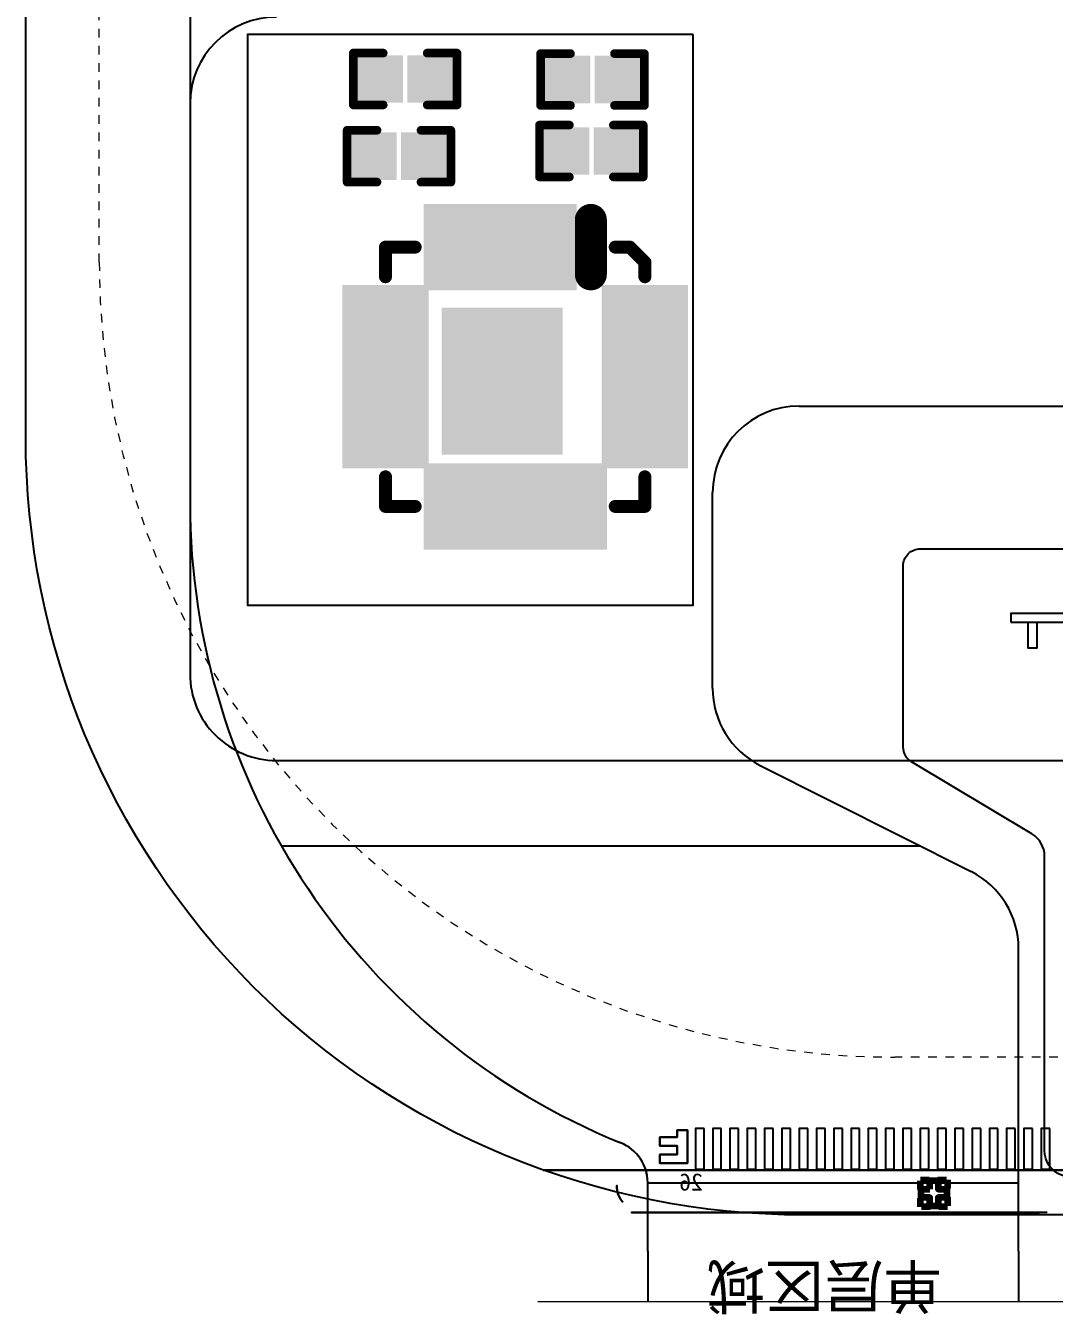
# Model space of a CAD drawing. Header units: inches. Extents: x 1765 to 5217, y -1519 to 441.
# Drawn here: x 4170.29 to 4182.19, y -763.11 to -748.2 of the extents above; entities that cross this region are included whole.
import ezdxf

# ---------------------------------------------------------------- set-up
doc = ezdxf.new("R2010")
doc.units = ezdxf.units.IN
doc.header["$MEASUREMENT"] = 0
doc.linetypes.add('DOT', pattern=[0.2, 0.1, -0.1])
for name, color, linetype, lineweight in [('AA', 7, 'Continuous', 13), ('DIM', 3, 'Continuous', 15), ('Mark', 7, 'Continuous', 13), ('注释', 2, 'Continuous', 13)]:
    doc.layers.add(name, color=color, linetype=linetype, lineweight=lineweight)
for name, color, linetype in [('TOPLAYER', 1, 'Continuous'), ('TOPOVERLAY', 2, 'Continuous'), ('TOPPASTE', 8, 'Continuous'), ('TOPSOLDER', 216, 'Continuous')]:
    doc.layers.add(name, color=color, linetype=linetype)

# ---------------------------------------------------------------- blocks, each defined once
blk = doc.blocks.new('0201_3')
at = {"layer": 'TOPLAYER'}
for points in [[(-0.174998, -0.174998), (0.174998, -0.174998), (-0.174998, 0.174998), (0.174998, 0.174998)], [(0.425, -0.174998), (0.774997, -0.174998), (0.425, 0.174998), (0.774997, 0.174998)]]:
    blk.add_solid(points, dxfattribs=at)
at = {"layer": 'TOPOVERLAY', "const_width": 0.1}
for points in [[(0.045593, 0.299999), (-0.299999, 0.299999)], [(-0.299999, 0.299999), (-0.299999, -0.299999)], [(0.898144, 0.299999), (0.554406, 0.299999)], [(0.899998, 0.298145), (0.899998, -0.299999)], [(0.045593, -0.299999), (-0.299999, -0.299999)], [(0.899998, -0.299999), (0.554406, -0.299999)]]:
    blk.add_lwpolyline(points, dxfattribs=at)
at = {"layer": 'TOPOVERLAY', "const_width": 0.05}
for points in [[(-0.324998, 0.299999, 1), (-0.275001, 0.299999, 1)], [(-0.324998, 0.299999, 1), (-0.275001, 0.299999, 1)], [(0.020594, 0.299999, 1), (0.070592, 0.299999, 1)], [(0.529407, 0.299999, 1), (0.579404, 0.299999, 1)], [(0.873145, 0.299999, 1), (0.923143, 0.299999, 1)], [(0.875, 0.298145, 1), (0.924997, 0.298145, 1)], [(-0.324998, -0.299999, 1), (-0.275001, -0.299999, 1)], [(-0.324998, -0.299999, 1), (-0.275001, -0.299999, 1)], [(0.020594, -0.299999, 1), (0.070592, -0.299999, 1)], [(0.529407, -0.299999, 1), (0.579404, -0.299999, 1)], [(0.875, -0.299999, 1), (0.924997, -0.299999, 1)], [(0.875, -0.299999, 1), (0.924997, -0.299999, 1)]]:
    blk.add_lwpolyline(points, format="xyb", close=True, dxfattribs=at)
at = {"layer": 'TOPPASTE'}
for points in [[(-0.174998, -0.174998), (0.174998, -0.174998), (-0.174998, 0.174998), (0.174998, 0.174998)], [(0.425, -0.174998), (0.774997, -0.174998), (0.425, 0.174998), (0.774997, 0.174998)]]:
    blk.add_solid(points, dxfattribs=at)
at = {"layer": 'TOPSOLDER'}
for points in [[(-0.274998, -0.274998), (0.274998, -0.274998), (-0.274998, 0.274998), (0.274998, 0.274998)], [(0.325001, -0.274998), (0.874997, -0.274998), (0.325001, 0.274998), (0.874997, 0.274998)]]:
    blk.add_solid(points, dxfattribs=at)
blk = doc.blocks.new('IC_CHSC6413_5')
at = {"layer": 'TOPLAYER', "const_width": 0.170002}
blk.add_lwpolyline([(-0.314998, 0), (0.314998, 0)], dxfattribs=at)
at = {"layer": 'TOPLAYER', "const_width": 0.085001}
for points in [[(-0.357497, 0, 1), (-0.272499, 0, 1)], [(0.272499, 0, 1), (0.357497, 0, 1)]]:
    blk.add_lwpolyline(points, format="xyb", close=True, dxfattribs=at)
at = {"layer": 'TOPLAYER'}
for points in [[(0.539991, 0.224993), (0.709993, 0.224993), (0.539991, 1.024992), (0.709993, 1.024992)], [(0.890003, 0.224993), (1.060005, 0.224993), (0.890003, 1.024992), (1.060005, 1.024992)], [(1.23999, 0.224993), (1.409992, 0.224993), (1.23999, 1.024992), (1.409992, 1.024992)], [(1.590002, 0.224993), (1.760004, 0.224993), (1.590002, 1.024992), (1.760004, 1.024992)], [(1.939988, 0.224993), (2.109991, 0.224993), (1.939988, 1.024992), (2.109991, 1.024992)], [(2.29, 0.224993), (2.460003, 0.224993), (2.29, 1.024992), (2.460003, 1.024992)], [(2.599995, 0.085001), (2.599995, -0.085001), (3.399993, 0.085001), (3.399993, -0.085001)], [(0.399999, -0.435013), (0.399999, -0.265011), (-0.399999, -0.435013), (-0.399999, -0.265011)], [(2.599995, -0.265011), (2.599995, -0.435013), (3.399993, -0.265011), (3.399993, -0.435013)], [(0.799998, -1.625021), (2.299995, -1.625021), (0.799998, -0.425023), (2.299995, -0.425023)], [(0.399999, -0.785), (0.399999, -0.614997), (-0.399999, -0.785), (-0.399999, -0.614997)], [(2.599995, -0.614997), (2.599995, -0.785), (3.399993, -0.614997), (3.399993, -0.785)], [(0.399999, -1.135012), (0.399999, -0.96501), (-0.399999, -1.135012), (-0.399999, -0.965009)], [(2.599995, -0.965009), (2.599995, -1.135012), (3.399993, -0.965009), (3.399993, -1.135012)], [(0.399999, -1.484998), (0.399999, -1.314996), (-0.399999, -1.484998), (-0.399999, -1.314996)], [(2.599995, -1.314996), (2.599995, -1.484998), (3.399993, -1.314996), (3.399993, -1.484998)], [(0.399999, -1.83501), (0.399999, -1.665008), (-0.399999, -1.83501), (-0.399999, -1.665008)], [(2.599995, -1.665008), (2.599995, -1.83501), (3.399993, -1.665008), (3.399993, -1.83501)], [(0.709994, -1.975002), (0.539991, -1.975002), (0.709994, -2.775001), (0.539991, -2.775001)], [(1.060006, -1.975002), (0.890003, -1.975002), (1.060005, -2.775001), (0.890003, -2.775001)], [(1.409992, -1.975002), (1.23999, -1.975002), (1.409992, -2.775001), (1.23999, -2.775001)], [(1.760004, -1.975002), (1.590002, -1.975002), (1.760004, -2.775001), (1.590002, -2.775001)], [(2.109991, -1.975002), (1.939989, -1.975002), (2.109991, -2.775001), (1.939989, -2.775001)], [(2.460003, -1.975002), (2.290001, -1.975002), (2.460003, -2.775001), (2.290001, -2.775001)]]:
    blk.add_solid(points, dxfattribs=at)
at = {"layer": 'TOPOVERLAY'}
for points, const_width in [([(0.172974, 0.624992), (0, 0.452018)], 0.15), ([(0.172974, 0.624992), (0.343002, 0.624992)], 0.15), ([(2.656992, 0.624992), (2.999991, 0.624992)], 0.150012), ([(2.999994, 0.62499), (2.999994, 0.281991)], 0.150012), ([(0, 0.452018), (0, 0.281991)], 0.15), ([(0, -2.032), (0, -2.374999)], 0.150012), ([(2.999994, -2.032), (2.999994, -2.374999)], 0.150012), ([(0.000003, -2.375002), (0.343002, -2.375002)], 0.150012), ([(2.656992, -2.375002), (2.999991, -2.375002)], 0.150012)]:
    blk.add_lwpolyline(points, dxfattribs=dict(at, const_width=const_width))
for points, const_width in [([(0.135473, 0.624992, 1), (0.210475, 0.624992, 1)], 0.074999), ([(0.135473, 0.624992, 1), (0.210475, 0.624992, 1)], 0.074999), ([(0.305501, 0.624992, 1), (0.380502, 0.624992, 1)], 0.074999), ([(2.619489, 0.624992, 1), (2.694495, 0.624992, 1)], 0.075006), ([(2.962488, 0.624992, 1), (3.037495, 0.624992, 1)], 0.075006), ([(2.962491, 0.62499, 1), (3.037497, 0.62499, 1)], 0.075006), ([(-0.037501, 0.452018, 1), (0.037501, 0.452018, 1)], 0.074999), ([(-0.037501, 0.452018, 1), (0.037501, 0.452018, 1)], 0.074999), ([(-0.037501, 0.281991, 1), (0.037501, 0.281991, 1)], 0.074999), ([(2.962491, 0.281991, 1), (3.037497, 0.281991, 1)], 0.075006), ([(-0.037503, -2.032, 1), (0.037503, -2.032, 1)], 0.075006), ([(2.962491, -2.032, 1), (3.037497, -2.032, 1)], 0.075006), ([(-0.037503, -2.374999, 1), (0.037503, -2.374999, 1)], 0.075006), ([(-0.037501, -2.375002, 1), (0.037506, -2.375002, 1)], 0.075006), ([(0.305499, -2.375002, 1), (0.380505, -2.375002, 1)], 0.075006), ([(2.619489, -2.375002, 1), (2.694495, -2.375002, 1)], 0.075006), ([(2.962488, -2.375002, 1), (3.037495, -2.375002, 1)], 0.075006), ([(2.962491, -2.374999, 1), (3.037497, -2.374999, 1)], 0.075006)]:
    blk.add_lwpolyline(points, format="xyb", close=True, dxfattribs=dict(at, const_width=const_width))
at = {"layer": 'TOPPASTE', "const_width": 0.170002}
blk.add_lwpolyline([(-0.314998, 0), (0.314998, 0)], dxfattribs=at)
at = {"layer": 'TOPPASTE', "const_width": 0.085001}
for points in [[(-0.357497, 0, 1), (-0.272499, 0, 1)], [(0.272499, 0, 1), (0.357497, 0, 1)]]:
    blk.add_lwpolyline(points, format="xyb", close=True, dxfattribs=at)
at = {"layer": 'TOPPASTE'}
for points in [[(0.539991, 0.224993), (0.709993, 0.224993), (0.539991, 1.024992), (0.709993, 1.024992)], [(0.890003, 0.224993), (1.060005, 0.224993), (0.890003, 1.024992), (1.060005, 1.024992)], [(1.23999, 0.224993), (1.409992, 0.224993), (1.23999, 1.024992), (1.409992, 1.024992)], [(1.590002, 0.224993), (1.760004, 0.224993), (1.590002, 1.024992), (1.760004, 1.024992)], [(1.939988, 0.224993), (2.109991, 0.224993), (1.939988, 1.024992), (2.109991, 1.024992)], [(2.29, 0.224993), (2.460003, 0.224993), (2.29, 1.024992), (2.460003, 1.024992)], [(2.599995, 0.085001), (2.599995, -0.085001), (3.399993, 0.085001), (3.399993, -0.085001)], [(0.399999, -0.435013), (0.399999, -0.265011), (-0.399999, -0.435013), (-0.399999, -0.265011)], [(2.599995, -0.265011), (2.599995, -0.435013), (3.399993, -0.265011), (3.399993, -0.435013)], [(0.799998, -1.625021), (2.299995, -1.625021), (0.799998, -0.425023), (2.299995, -0.425023)], [(0.399999, -0.785), (0.399999, -0.614997), (-0.399999, -0.785), (-0.399999, -0.614997)], [(2.599995, -0.614997), (2.599995, -0.785), (3.399993, -0.614997), (3.399993, -0.785)], [(0.399999, -1.135012), (0.399999, -0.96501), (-0.399999, -1.135012), (-0.399999, -0.965009)], [(2.599995, -0.965009), (2.599995, -1.135012), (3.399993, -0.965009), (3.399993, -1.135012)], [(0.399999, -1.484998), (0.399999, -1.314996), (-0.399999, -1.484998), (-0.399999, -1.314996)], [(2.599995, -1.314996), (2.599995, -1.484998), (3.399993, -1.314996), (3.399993, -1.484998)], [(0.399999, -1.83501), (0.399999, -1.665008), (-0.399999, -1.83501), (-0.399999, -1.665008)], [(2.599995, -1.665008), (2.599995, -1.83501), (3.399993, -1.665008), (3.399993, -1.83501)], [(0.709994, -1.975002), (0.539991, -1.975002), (0.709994, -2.775001), (0.539991, -2.775001)], [(1.060006, -1.975002), (0.890003, -1.975002), (1.060005, -2.775001), (0.890003, -2.775001)], [(1.409992, -1.975002), (1.23999, -1.975002), (1.409992, -2.775001), (1.23999, -2.775001)], [(1.760004, -1.975002), (1.590002, -1.975002), (1.760004, -2.775001), (1.590002, -2.775001)], [(2.109991, -1.975002), (1.939989, -1.975002), (2.109991, -2.775001), (1.939989, -2.775001)], [(2.460003, -1.975002), (2.290001, -1.975002), (2.460003, -2.775001), (2.290001, -2.775001)]]:
    blk.add_solid(points, dxfattribs=at)
at = {"layer": 'TOPSOLDER', "const_width": 0.370002}
blk.add_lwpolyline([(-0.314998, 0), (0.314998, 0)], dxfattribs=at)
at = {"layer": 'TOPSOLDER', "const_width": 0.185001}
for points in [[(-0.407497, 0, 1), (-0.222499, 0, 1)], [(0.222499, 0, 1), (0.407497, 0, 1)]]:
    blk.add_lwpolyline(points, format="xyb", close=True, dxfattribs=at)
at = {"layer": 'TOPSOLDER'}
for points in [[(0.439991, 0.124993), (0.809993, 0.124993), (0.439991, 1.124991), (0.809993, 1.124991)], [(0.790003, 0.124993), (1.160005, 0.124993), (0.790003, 1.124991), (1.160005, 1.124991)], [(1.13999, 0.124993), (1.509992, 0.124993), (1.13999, 1.124991), (1.509992, 1.124991)], [(1.490002, 0.124993), (1.860004, 0.124993), (1.490002, 1.124991), (1.860004, 1.124991)], [(1.839989, 0.124993), (2.20999, 0.124993), (1.839989, 1.124991), (2.20999, 1.124991)], [(2.190001, 0.124993), (2.560002, 0.124993), (2.190001, 1.124991), (2.560002, 1.124991)], [(2.499995, 0.185001), (2.499995, -0.185001), (3.499993, 0.185001), (3.499993, -0.185001)], [(0.499999, -0.535013), (0.499999, -0.165011), (-0.499999, -0.535013), (-0.499999, -0.165011)], [(2.499995, -0.165011), (2.499995, -0.535013), (3.499993, -0.165011), (3.499993, -0.535013)], [(0.699999, -1.725021), (2.399995, -1.725021), (0.699999, -0.325023), (2.399995, -0.325023)], [(0.499999, -0.884999), (0.499999, -0.514998), (-0.499999, -0.884999), (-0.499999, -0.514998)], [(2.499995, -0.514998), (2.499995, -0.884999), (3.499993, -0.514998), (3.499993, -0.884999)], [(0.499999, -1.235011), (0.499999, -0.86501), (-0.499999, -1.235011), (-0.499999, -0.86501)], [(2.499995, -0.86501), (2.499995, -1.235011), (3.499993, -0.86501), (3.499993, -1.235011)], [(0.499999, -1.584998), (0.499999, -1.214996), (-0.499999, -1.584998), (-0.499999, -1.214996)], [(2.499995, -1.214996), (2.499995, -1.584998), (3.499993, -1.214996), (3.499993, -1.584998)], [(0.499999, -1.93501), (0.499999, -1.565008), (-0.499999, -1.93501), (-0.499999, -1.565008)], [(2.499995, -1.565008), (2.499995, -1.93501), (3.499993, -1.565008), (3.499993, -1.93501)], [(0.809993, -1.875003), (0.439992, -1.875003), (0.809993, -2.875001), (0.439992, -2.875001)], [(1.160005, -1.875003), (0.790004, -1.875003), (1.160005, -2.875001), (0.790003, -2.875001)], [(1.509992, -1.875003), (1.13999, -1.875003), (1.509992, -2.875001), (1.13999, -2.875001)], [(1.860004, -1.875003), (1.490002, -1.875003), (1.860004, -2.875001), (1.490002, -2.875001)], [(2.209991, -1.875003), (1.839989, -1.875003), (2.20999, -2.875001), (1.839989, -2.875001)], [(2.560003, -1.875003), (2.190001, -1.875003), (2.560003, -2.875001), (2.190001, -2.875001)]]:
    blk.add_solid(points, dxfattribs=at)

msp = doc.modelspace()

# ---------------------------------------------------------------- linework, layer by layer
for p, q in [((4172.192, -749.101), (4172.192, -753.716)), ((4179.236, -752.601), (4189.486, -752.601)), ((4178.236, -755.865), (4178.236, -753.601)), ((4178.786, -756.758), (4181.225, -757.986)), ((4177.486, -761.588), (4181.776, -761.588)), ((4177.486, -761.588), (4181.776, -761.588)), ((4177.486, -762.378), (4177.486, -762.959)), ((4177.486, -762.378), (4177.486, -762.959)), ((4181.776, -762.378), (4181.776, -762.959)), ((4181.776, -762.378), (4181.776, -762.959))]:
    msp.add_line(p, q)
at = {"color": 251}
msp.add_line((4173.248, -757.688), (4180.633, -757.688), dxfattribs=at)
at = {"color": 7, "linetype": 'Continuous'}
for p, q in [((4181.776, -762.378), (4181.776, -758.879)), ((4181.776, -762.378), (4181.776, -758.879)), ((4181.776, -762.378), (4181.776, -758.879)), ((4177.486, -762.378), (4177.486, -761.588)), ((4177.486, -762.378), (4177.486, -761.588))]:
    msp.add_line(p, q, dxfattribs=at)
for points in [[(4205.079, -727.244), (4205.079, -752.959, -0.414214), (4196.079, -761.959), (4179.292, -761.959, -0.414214), (4170.292, -752.959), (4170.292, -727.244, -0.414214), (4178.712, -718.824), (4196.659, -718.824, -0.414214)], [(4177.199, -761.813, -0.177863), (4177.127, -761.618, 0.177863)]]:
    msp.add_lwpolyline(points, format="xyb", close=True)
at = {"color": 2}
msp.add_lwpolyline([(4205.079, -727.244), (4205.079, -752.959, -0.414214), (4196.079, -761.959), (4179.292, -761.959, -0.414214), (4170.292, -752.959), (4170.292, -727.244, -0.414214), (4178.712, -718.824), (4196.659, -718.824, -0.414214)], format="xyb", close=True, dxfattribs=at)
at = {"color": 1}
for points in [[(4211.143, -751.659), (4199.29, -751.659, -0.414214), (4198.29, -750.659), (4198.29, -747.659, 0.414067), (4197.29, -746.659, -0.414067), (4196.291, -745.659), (4196.291, -739.548, 0.414214), (4195.291, -738.548), (4186.214, -738.548, 0.21979), (4185.452, -738.9, -0.21979), (4184.691, -739.251), (4173.192, -739.251, 0.414214), (4172.192, -740.251), (4172.192, -755.701)], [(4172.192, -755.701, 0.414214), (4173.192, -756.701), (4195.291, -756.701, 0.348147), (4196.264, -755.93, -0.073355), (4196.372, -755.659), (4214.143, -755.659, 0.414214)]]:
    msp.add_lwpolyline(points, format="xyb", dxfattribs=at)
at = {"color": 6}
msp.add_lwpolyline([(4178.013, -748.301), (4172.856, -748.301), (4172.856, -754.906), (4178.013, -754.906)], close=True, dxfattribs=at)
msp.add_lwpolyline([(4182.884, -762.959), (4182.884, -761.929, 0.315299), (4182.686, -761.647), (4182.273, -761.497, -0.315299), (4182.076, -761.215), (4182.076, -757.808, 0.263643), (4181.93, -757.551), (4180.538, -756.717, -0.263643), (4180.441, -756.545), (4180.441, -754.451, -0.414214), (4180.641, -754.251), (4194.731, -754.251, -0.414214), (4194.931, -754.451), (4194.931, -756.545, -0.263643), (4194.834, -756.717), (4193.442, -757.551, 0.263643), (4193.296, -757.808), (4193.296, -761.215, -0.315299), (4193.098, -761.497), (4192.685, -761.647, 0.315299), (4192.488, -761.929), (4192.488, -762.959)], format="xyb")
at = {"color": 0}
for points in [[(4181.686, -755.101), (4182.386, -755.101), (4182.386, -755.001), (4181.686, -755.001)], [(4181.886, -755.101), (4181.986, -755.101), (4181.986, -755.401), (4181.886, -755.401)]]:
    msp.add_lwpolyline(points, close=True, dxfattribs=at)
for points in [[(4178.137, -760.959), (4178.037, -760.959), (4178.037, -761.429), (4178.137, -761.429)], [(4178.137, -760.959), (4178.037, -760.959), (4178.037, -761.429), (4178.137, -761.429)], [(4178.337, -760.959), (4178.237, -760.959), (4178.237, -761.429), (4178.337, -761.429)], [(4178.337, -760.959), (4178.237, -760.959), (4178.237, -761.429), (4178.337, -761.429)], [(4178.537, -760.959), (4178.437, -760.959), (4178.437, -761.429), (4178.537, -761.429)], [(4178.537, -760.959), (4178.437, -760.959), (4178.437, -761.429), (4178.537, -761.429)], [(4178.737, -760.959), (4178.637, -760.959), (4178.637, -761.429), (4178.737, -761.429)], [(4178.737, -760.959), (4178.637, -760.959), (4178.637, -761.429), (4178.737, -761.429)], [(4178.937, -760.959), (4178.837, -760.959), (4178.837, -761.429), (4178.937, -761.429)], [(4178.937, -760.959), (4178.837, -760.959), (4178.837, -761.429), (4178.937, -761.429)], [(4179.137, -760.959), (4179.037, -760.959), (4179.037, -761.429), (4179.137, -761.429)], [(4179.137, -760.959), (4179.037, -760.959), (4179.037, -761.429), (4179.137, -761.429)], [(4179.337, -760.959), (4179.237, -760.959), (4179.237, -761.429), (4179.337, -761.429)], [(4179.337, -760.959), (4179.237, -760.959), (4179.237, -761.429), (4179.337, -761.429)], [(4179.537, -760.959), (4179.437, -760.959), (4179.437, -761.429), (4179.537, -761.429)], [(4179.537, -760.959), (4179.437, -760.959), (4179.437, -761.429), (4179.537, -761.429)], [(4179.737, -760.959), (4179.637, -760.959), (4179.637, -761.429), (4179.737, -761.429)], [(4179.737, -760.959), (4179.637, -760.959), (4179.637, -761.429), (4179.737, -761.429)], [(4179.937, -760.959), (4179.837, -760.959), (4179.837, -761.429), (4179.937, -761.429)], [(4179.937, -760.959), (4179.837, -760.959), (4179.837, -761.429), (4179.937, -761.429)], [(4180.137, -760.959), (4180.037, -760.959), (4180.037, -761.429), (4180.137, -761.429)], [(4180.137, -760.959), (4180.037, -760.959), (4180.037, -761.429), (4180.137, -761.429)], [(4180.337, -760.959), (4180.237, -760.959), (4180.237, -761.429), (4180.337, -761.429)], [(4180.337, -760.959), (4180.237, -760.959), (4180.237, -761.429), (4180.337, -761.429)], [(4180.537, -760.959), (4180.437, -760.959), (4180.437, -761.429), (4180.537, -761.429)], [(4180.537, -760.959), (4180.437, -760.959), (4180.437, -761.429), (4180.537, -761.429)], [(4180.737, -760.959), (4180.637, -760.959), (4180.637, -761.429), (4180.737, -761.429)], [(4180.737, -760.959), (4180.637, -760.959), (4180.637, -761.429), (4180.737, -761.429)], [(4180.937, -760.959), (4180.837, -760.959), (4180.837, -761.429), (4180.937, -761.429)], [(4180.937, -760.959), (4180.837, -760.959), (4180.837, -761.429), (4180.937, -761.429)], [(4181.137, -760.959), (4181.037, -760.959), (4181.037, -761.429), (4181.137, -761.429)], [(4181.137, -760.959), (4181.037, -760.959), (4181.037, -761.429), (4181.137, -761.429)], [(4181.337, -760.959), (4181.237, -760.959), (4181.237, -761.429), (4181.337, -761.429)], [(4181.337, -760.959), (4181.237, -760.959), (4181.237, -761.429), (4181.337, -761.429)], [(4181.537, -760.959), (4181.437, -760.959), (4181.437, -761.429), (4181.537, -761.429)], [(4181.537, -760.959), (4181.437, -760.959), (4181.437, -761.429), (4181.537, -761.429)], [(4181.737, -760.959), (4181.637, -760.959), (4181.637, -761.429), (4181.737, -761.429)], [(4181.737, -760.959), (4181.637, -760.959), (4181.637, -761.429), (4181.737, -761.429)], [(4181.937, -760.959), (4181.837, -760.959), (4181.837, -761.429), (4181.937, -761.429)], [(4181.937, -760.959), (4181.837, -760.959), (4181.837, -761.429), (4181.937, -761.429)], [(4182.137, -760.959), (4182.037, -760.959), (4182.037, -761.429), (4182.137, -761.429)], [(4182.137, -760.959), (4182.037, -760.959), (4182.037, -761.429), (4182.137, -761.429)], [(4177.947, -760.979), (4177.947, -761.359), (4177.627, -761.359), (4177.627, -761.259), (4177.827, -761.259), (4177.827, -761.159), (4177.627, -761.159), (4177.627, -761.059), (4177.827, -761.059), (4177.827, -760.979), (4177.947, -760.979), (4177.827, -760.979), (4177.827, -761.059), (4177.627, -761.059), (4177.627, -761.159), (4177.827, -761.159), (4177.827, -761.259), (4177.627, -761.259), (4177.627, -761.359), (4177.947, -761.359)], [(4176.277, -761.439), (4199.094, -761.439)]]:
    msp.add_lwpolyline(points, close=True)
msp.add_lwpolyline([(4182.104, -761.929), (4177.297, -761.929), (4182.015, -761.929)])
for centre, radius, start, end in [((4173.192, -749.101), 1, 90, 180), ((4179.236, -753.601), 1, 90, 180), ((4180.192, -753.716), 8, 180, 247.8375), ((4179.236, -755.865), 1, 180, 243.2794), ((4180.776, -758.879), 1, 0, 63.2794)]:
    msp.add_arc(centre, radius, start, end)
at = {"color": 7, "linetype": 'Continuous'}
for end in [75.6402, 67.8375]:
    msp.add_arc((4176.986, -761.588), 0.5, 0, end, dxfattribs=at)
at = {"layer": 'AA', "color": 1, "linetype": 'DOT'}
msp.add_lwpolyline([(4171.142, -728.824, -0.414214), (4180.342, -719.624), (4195.029, -719.624, -0.414214), (4204.229, -728.824), (4204.229, -750.935, -0.414214), (4195.029, -760.135), (4180.342, -760.135, -0.414214), (4171.142, -750.935)], format="xyb", close=True, dxfattribs=at)
msp.add_lwpolyline([(4171.142, -728.824, -0.414214), (4180.342, -719.624), (4195.029, -719.624, -0.414214), (4204.229, -728.824), (4204.229, -750.935, -0.414214), (4195.029, -760.135), (4180.342, -760.135, -0.414214), (4171.142, -750.935)], format="xyb", close=True, dxfattribs=at)
at = {"layer": 'DIM', "color": 3}
msp.add_line((4176.215, -762.959), (4192.488, -762.959), dxfattribs=at)
at = {"layer": 'Mark', "linetype": 'Continuous', "lineweight": 100}
msp.add_lwpolyline([(4180.747, -761.659), (4180.747, -761.559), (4180.847, -761.559), (4180.847, -761.659), (4180.947, -761.659), (4180.947, -761.759), (4180.847, -761.759), (4180.847, -761.859), (4180.747, -761.859), (4180.747, -761.759), (4180.647, -761.759), (4180.647, -761.659)], close=True, dxfattribs=at)
msp.add_lwpolyline([(4180.747, -761.659), (4180.747, -761.559), (4180.847, -761.559), (4180.847, -761.659), (4180.947, -761.659), (4180.947, -761.759), (4180.847, -761.759), (4180.847, -761.859), (4180.747, -761.859), (4180.747, -761.759), (4180.647, -761.759), (4180.647, -761.659)], close=True, dxfattribs=at)
at = {"layer": '注释', "color": 8, "linetype": 'DOT', "lineweight": 100}
msp.add_lwpolyline([(4180.952, -761.864), (4180.642, -761.864), (4180.642, -761.554), (4180.952, -761.554)], close=True, dxfattribs=at)
msp.add_lwpolyline([(4180.952, -761.864), (4180.642, -761.864), (4180.642, -761.554), (4180.952, -761.554)], close=True, dxfattribs=at)

# ---------------------------------------------------------------- block references
for p in [(4174.381, -748.817), (4176.547, -748.823), (4176.534, -749.65), (4174.309, -749.71)]:
    msp.add_blockref('0201_3', p)
at = {"rotation": 270}
msp.add_blockref('IC_CHSC6413_5', (4176.828, -750.762), dxfattribs=at)

# ---------------------------------------------------------------- texts
at = {"extrusion": (0, 0, -1), "insert": (4178.123, -761.477), "char_height": 0.2, "width": 0.29911, "attachment_point": 1, "text_direction": (-1, 0, 0)}
msp.add_mtext('{\\fSimSun|b0|i0|c134|p2;26}', dxfattribs=at)
msp.add_mtext('{\\fSimSun|b0|i0|c134|p2;26}', dxfattribs=at)
at = {"insert": (4180.892, -763.035), "char_height": 0.5, "width": 3.05739, "attachment_point": 1, "rotation": 180}
msp.add_mtext('{\\fSimSun|b0|i0|c134|p2;单层区域}', dxfattribs=at)
msp.add_mtext('{\\fSimSun|b0|i0|c134|p2;单层区域}', dxfattribs=at)

doc.saveas('drawing.dxf')
